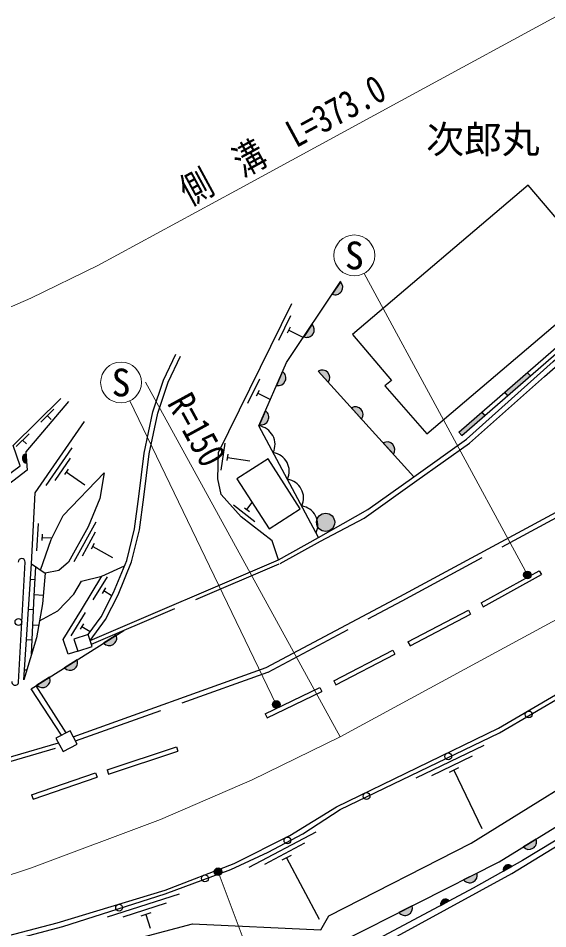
# Model space of a CAD drawing. Units: millimetres at full size, sheet at 1:1000; details may follow other scales. Extents: x 40000 to 680000, y 20000 to 380000.
# Drawn here: x 289060 to 324047, y 258422 to 318555 of the extents above; entities that cross this region are included whole.
import ezdxf
from ezdxf.enums import TextEntityAlignment as Align

# ---------------------------------------------------------------- set-up
doc = ezdxf.new("R2010")
doc.units = ezdxf.units.MM
doc.header["$LTSCALE"] = 1000
doc.linetypes.add('CHAIN', pattern=[18.5, 12, -1.5, 3.5, -1.5])
doc.linetypes.add('DASHED', pattern=[7.5, 6, -1.5])
for name, color, linetype, lineweight in [('M-BGD', 7, 'Continuous', 25), ('M-BMK', 2, 'CHAIN', 13), ('M-STR-HTXT', 7, 'Continuous', 13), ('M-STR-STRC', 7, 'Continuous', 25)]:
    doc.layers.add(name, color=color, linetype=linetype, lineweight=lineweight)
doc.layers.add('M-BMK-HTXT', color=7, linetype='Continuous')
doc.styles.add('ＭＳ ゴシック', font='')
doc.styles.get('ＭＳ ゴシック').set_extended_font_data('MS Gothic')

msp = doc.modelspace()

# ---------------------------------------------------------------- hatches: boundary and pattern name
at = {"layer": 'M-BGD'}
for points in [[(310349, 301151, -0.82183), (309800, 300327)], [(308475, 298341, -0.82183), (307925, 297517)], [(308879, 295253, -0.82183), (309544, 294518)], [(306529, 295215, -0.82183), (306133, 294307)], [(321187, 293849), (321388, 293619), (322896, 294933), (322695, 295164)], [(311081, 292820, -0.82183), (311746, 292086)], [(305397, 292622, -0.82183), (305001, 291714)], [(319881, 292304), (319680, 292534), (318173, 291220), (318374, 290989)], [(313179, 290503, -0.82183), (313844, 289768)], [(289616, 289168), (289581, 289793, 0.84072)], [(308767, 285264, -0.41421), (309367, 285864, -0.41421), (309967, 285264, -1)], [(295537, 277814, -0.82183), (294699, 277285)], [(292951, 276181, -0.82183), (292113, 275652)], [(291135, 275034, -0.82183), (290297, 274506)], [(323277, 264345, -0.82183), (322434, 263825)], [(321127, 262231), (321673, 262537, 0.84072)], [(319374, 262104, -0.82183), (318489, 261657)], [(316985, 259967), (317537, 260261, 0.84072)], [(315094, 259944, -0.82183), (314209, 259498)]]:
    msp.add_hatch(color=256, dxfattribs=at).paths.add_polyline_path(points)
at = {"layer": 'M-STR-STRC'}
for points in [[(322919, 281913, -1), (322480, 281673, -0.41421), (322580, 282012, -0.41421)], [(306328, 273355, -1), (305888, 273115, -0.41421), (305988, 273455, -0.41421)], [(302487, 262312, -1), (302048, 262073, -0.41421), (302148, 262412, -0.41421)]]:
    msp.add_hatch(color=256, dxfattribs=at).paths.add_polyline_path(points)

# ---------------------------------------------------------------- linework, layer by layer
at = {"layer": 'M-BGD'}
for p, q in [((310349, 301151), (309800, 300327)), ((318173, 291220), (329306, 300930)), ((318374, 290989), (329507, 300699)), ((307058, 298895), (306264, 297279)), ((308475, 298341), (307925, 297517)), ((307023, 298143), (306837, 297766)), ((306930, 297955), (307899, 297479)), ((315193, 288278), (308879, 295253)), ((308879, 295253), (309544, 294518)), ((305010, 294728), (304216, 293112)), ((306529, 295215), (306133, 294307)), ((322695, 295164), (322896, 294933)), ((304975, 293976), (304790, 293599)), ((304882, 293788), (305725, 293373)), ((321187, 293849), (321388, 293619)), ((291415, 292728), (290560, 291886)), ((290987, 292307), (291240, 292051)), ((305397, 292622), (305001, 291714)), ((311081, 292820), (311746, 292086)), ((319680, 292534), (319881, 292304)), ((289779, 291117), (288923, 290275)), ((308905, 284262), (304966, 291635)), ((318374, 290989), (318173, 291220)), ((289351, 290696), (289604, 290440)), ((302713, 290485), (302454, 288704)), ((313179, 290503), (313844, 289768)), ((292592, 290175), (290890, 287704)), ((289616, 289168), (289581, 289793)), ((292498, 289511), (291477, 288028)), ((302911, 289759), (302850, 289343)), ((302880, 289551), (304365, 289336)), ((292354, 288772), (292116, 288427)), ((292235, 288599), (293470, 287749)), ((303273, 286419), (304693, 285313)), ((304001, 286232), (304333, 285973)), ((304167, 286103), (304526, 286563)), ((290374, 285187), (290275, 283390)), ((294181, 285278), (292734, 282651)), ((290635, 284482), (290612, 284063)), ((294155, 284608), (293286, 283031)), ((290624, 284272), (291301, 284235)), ((294084, 283859), (293882, 283491)), ((293983, 283675), (295297, 282951)), ((289087, 274718), (289514, 282630)), ((293808, 277466), (306262, 282798)), ((289441, 274868), (289927, 282517)), ((319636, 279944), (323483, 282072)), ((323483, 282072), (323628, 281810)), ((289863, 281519), (290173, 281499)), ((294932, 281675), (293988, 280143)), ((319782, 279681), (323628, 281810)), ((294826, 280931), (294605, 280573)), ((290118, 280501), (290709, 280463)), ((294715, 280752), (295258, 280418)), ((319636, 279944), (319782, 279681)), ((289737, 279523), (290073, 279501)), ((293473, 279307), (292537, 277770)), ((314810, 277372), (318802, 279456)), ((314949, 277106), (318941, 279190)), ((318802, 279456), (318941, 279190)), ((290030, 278502), (290411, 278478)), ((293370, 278562), (293152, 278203)), ((289906, 274259), (296035, 278128)), ((293261, 278382), (293816, 278045)), ((295537, 277814), (294699, 277285)), ((289610, 277527), (289986, 277503)), ((314810, 277372), (314949, 277106)), ((309906, 274791), (313808, 276830)), ((313808, 276830), (313947, 276564)), ((292951, 276181), (292113, 275652)), ((310045, 274525), (313947, 276564)), ((289483, 275531), (289635, 275521)), ((291135, 275034), (290297, 274506)), ((305382, 272614), (308982, 274361)), ((308982, 274361), (309113, 274091)), ((309906, 274791), (310045, 274525)), ((305513, 272344), (309113, 274091)), ((305382, 272614), (305513, 272344)), ((294929, 268929), (299509, 270445)), ((295023, 268644), (299603, 270160)), ((299509, 270445), (299603, 270160)), ((319831, 270529), (315325, 268362)), ((319060, 269825), (316357, 268525)), ((294929, 268929), (295023, 268644)), ((318154, 269057), (317523, 268753)), ((317838, 268905), (319695, 265044)), ((289946, 267268), (294171, 268713)), ((290043, 266984), (294269, 268429)), ((294171, 268713), (294269, 268429)), ((289946, 267268), (290043, 266984)), ((308712, 264812), (304297, 262465)), ((307970, 264078), (305321, 262669)), ((323277, 264345), (322434, 263825)), ((307095, 263273), (306477, 262944)), ((306786, 263109), (308943, 259055)), ((321127, 262231), (321673, 262537)), ((319374, 262104), (318489, 261657)), ((299693, 260705), (294931, 259181)), ((298832, 260115), (295975, 259200)), ((315094, 259944), (314209, 259498)), ((316985, 259967), (317537, 260261)), ((297828, 259479), (297161, 259265)), ((297495, 259372), (297783, 258472))]:
    msp.add_line(p, q, dxfattribs=at)
at = {"layer": 'M-BGD', "linetype": 'DASHED'}
for p, q in [((315193, 288278), (318686, 290767)), ((315390, 288017), (318875, 290501)), ((306262, 282798), (308905, 284262)), ((306367, 282552), (309034, 284029)), ((293893, 277211), (306367, 282552)), ((291912, 271205), (289906, 274259)), ((290229, 274463), (292212, 271363))]:
    msp.add_line(p, q, dxfattribs=at)
at = {"layer": 'M-BGD'}
for points in [[(292692, 271107), (305437, 275669), (314281, 280366), (332109, 289993), (354267, 302007), (358779, 304428), (375659, 314898), (391049, 318868), (407858, 319215), (428527, 319732), (435000, 319156), (438081, 322339)], [(318686, 290767), (324398, 295894), (329591, 300395), (333319, 303179), (336885, 305541), (339664, 307036), (343791, 308997), (346377, 310810), (346228, 311581)], [(318875, 290501), (323832, 294892), (329873, 300180), (332437, 302162), (334807, 303848), (337184, 305333), (340451, 307112), (343977, 308726), (346851, 310812), (346399, 311671)], [(304966, 291635), (306795, 295824), (310381, 301198)], [(306262, 282798), (305832, 284044), (303798, 285629), (302479, 287104), (302245, 288142), (302293, 289880), (307128, 299719)], [(293678, 277857), (294542, 279031), (295364, 280624), (296230, 282752), (296740, 284831), (297028, 286962), (297373, 289836), (297960, 292557), (298650, 294654), (299475, 296375)], [(293808, 277466), (294828, 278854), (295670, 280483), (296550, 282648), (297070, 284768), (297362, 286920), (297705, 289780), (298285, 292469), (298962, 294529), (299778, 296229)], [(268162, 281478), (272063, 283448), (286224, 286809), (289195, 288999), (288735, 290342), (291873, 293432)], [(292375, 293254), (289574, 289909), (289642, 288711), (286792, 286522), (268162, 281478)], [(289927, 282517), (290184, 287208), (293433, 291926)], [(290538, 282107), (291248, 284127), (292020, 285712), (294745, 288523), (294461, 286836), (293672, 284975), (292377, 282625), (291746, 282088), (290833, 281909)], [(308905, 284262), (312152, 286104), (315193, 288278)], [(309034, 284029), (311912, 285547), (315390, 288017)], [(247685, 238358), (250205, 237722), (262425, 245374), (262975, 249756), (267927, 251994), (269797, 252822), (278403, 255353), (291624, 258816), (298773, 260970), (303317, 262743), (306996, 264581), (310077, 266470), (320792, 271672), (332461, 278499), (341418, 283318), (343495, 284378), (344948, 284653), (346122, 284409), (347241, 283737), (348198, 282691), (348745, 281716)], [(262872, 245154), (263293, 249494), (270093, 252560), (279928, 255376), (292018, 258564), (298773, 260726), (303101, 262328), (305563, 263477), (307855, 264697), (310326, 266291), (320851, 271352), (329587, 276472), (339277, 281839), (342575, 283573), (343428, 284020), (344443, 284232), (345397, 284275), (346518, 283822), (347355, 283042), (348151, 281990), (348613, 280912), (349270, 278802), (350025, 274342), (350630, 269361)], [(289927, 282517), (290833, 281909), (290659, 279871), (290263, 277644), (289441, 274868)], [(289945, 276568), (290113, 280406), (290219, 282321)], [(290461, 278758), (291675, 279424), (292732, 280512), (293251, 281388), (294595, 281699), (296087, 282402)], [(293005, 276765), (292363, 276551), (292038, 277527), (293234, 279492), (294595, 281699)], [(263989, 249808), (263472, 246033), (265599, 246629), (267605, 246663), (271243, 246063), (278488, 248360), (280354, 249446), (289694, 255864), (300572, 258754), (309051, 258343), (309581, 259287), (318983, 264081), (329346, 270502), (335494, 274599), (337272, 276021), (344583, 280494), (345636, 281034), (346408, 280999), (347017, 280674), (347512, 280072), (348275, 277466), (349588, 273640), (350542, 270088)], [(310213, 257482), (320845, 262846), (330832, 269001), (346384, 279199), (347208, 273326), (348015, 270258), (349466, 265202), (351272, 261249)], [(344268, 277295), (341198, 274722), (333740, 269853), (329656, 267334), (322368, 262927), (319117, 261105), (310903, 256719)], [(254812, 229758), (256848, 233474), (256271, 234815), (258393, 236730), (261071, 238759), (264348, 240976), (268459, 243297), (273606, 244570), (277522, 245794), (281275, 247185), (287580, 250442), (290974, 252219), (301087, 255433), (311243, 256364), (321664, 262064), (331143, 267855), (341545, 274506), (344446, 276983)], [(276559, 266061), (285673, 268933), (291724, 270700)]]:
    msp.add_lwpolyline(points, dxfattribs=at)
at = {"layer": 'M-BGD', "linetype": 'DASHED'}
for points in [[(292840, 270825), (305565, 275379), (314430, 280087), (332260, 289715), (354417, 301729), (358938, 304154), (375784, 314604), (391092, 318552), (407865, 318899), (428517, 319416), (435123, 318828), (438425, 322240)], [(276635, 265792), (285754, 268666), (291856, 270447)]]:
    msp.add_lwpolyline(points, dxfattribs=at)
at = {"layer": 'M-BGD'}
for points in [[(316062, 291108), (328049, 301291), (322743, 307537), (311136, 297678), (313717, 294640), (313288, 294276)], [(305630, 284838), (307681, 286151), (305565, 289457), (303514, 288144)], [(293005, 276765), (293938, 277075), (293678, 277857), (292745, 277546)], [(292028, 270121), (292954, 270608), (292482, 271505), (291556, 271018)]]:
    msp.add_lwpolyline(points, close=True, dxfattribs=at)
for centre, radius in [((309367, 285264), 600), ((289076, 278686), 225), ((322787, 272579), 225), ((317470, 269809), 225), ((312072, 267189), 225), ((306847, 264255), 225), ((301399, 261753), 225), ((295725, 259817), 225)]:
    msp.add_circle(centre, radius, dxfattribs=at)
for centre, radius, start, end in [((309993, 300794), 505, 247.46433, 45.12252), ((308119, 297984), 505, 247.46433, 45.12252), ((309139, 294820), 505, 323.32255, 120.98074), ((306241, 294800), 505, 257.58147, 55.23966), ((311341, 292387), 505, 323.32255, 120.98074), ((305109, 292207), 505, 257.58147, 55.23966), ((304776, 290400), 1250, 334.97831, 81.23851), ((313439, 290070), 505, 323.32255, 120.98074), ((305718, 288636), 1250, 334.97831, 81.23851), ((289653, 289484), 318, 103.11732, 263.33505), ((306661, 286872), 1250, 334.97831, 81.23851), ((307603, 285108), 1250, 334.97831, 81.23851), ((289290, 282643), 225, 0, 180), ((295066, 277632), 505, 223.43689, 21.09508), ((292480, 275999), 505, 223.43689, 21.09508), ((290664, 274853), 505, 223.43689, 21.09508), ((288863, 274730), 225, 176.91007, 356.91007), ((322804, 264168), 505, 222.81446, 20.47265), ((321426, 262337), 318, 39.16589, 199.38363), ((318887, 261968), 505, 217.94199, 15.60018), ((317287, 260066), 318, 37.98839, 198.20612), ((314608, 259809), 505, 217.94199, 15.60018)]:
    msp.add_arc(centre, radius, start, end, dxfattribs=at)
at = {"layer": 'M-BMK'}
msp.add_lwpolyline([(170229, 271434), (178013, 267659), (184807, 264671), (189664, 262880), (196369, 260623), (204586, 258329), (211243, 256935), (221395, 255342), (232011, 254417), (244030, 254195), (253595, 254684), (265345, 256075), (275396, 258193), (283214, 260215), (289944, 262458), (298464, 265643), (304515, 268264), (310337, 271097), (320115, 276405), (331044, 282343)], dxfattribs=at)
at = {"layer": 'M-STR-HTXT'}
for p, q in [((322699, 281793), (311909, 301702)), ((310337, 271097), (297477, 294521)), ((306108, 273235), (296440, 293284)), ((302267, 262193), (308466, 245677))]:
    msp.add_line(p, q, dxfattribs=at)
msp.add_lwpolyline([(163650, 314729), (182628, 304482), (186088, 302642), (192699, 299435), (197918, 297140), (201306, 295891), (206665, 294087), (212887, 292350), (217547, 291374), (225632, 290105), (233856, 289389), (243459, 289211), (250640, 289578), (259667, 290647), (267402, 292277), (273289, 293800), (278281, 295463), (285371, 298113), (289895, 300074), (294324, 302228), (303417, 307165), (314335, 313097), (325857, 319347)], dxfattribs=at)
for centre in [(311266, 302889), (295853, 294500)]:
    msp.add_circle(centre, 1350, dxfattribs=at)
at = {"layer": 'M-STR-STRC'}
for centre in [(322699, 281793), (306108, 273235), (302267, 262193)]:
    msp.add_circle(centre, 250, dxfattribs=at)

# ---------------------------------------------------------------- texts
at = {"layer": 'M-BMK-HTXT', "style": 'ＭＳ ゴシック'}
msp.add_text('次郎丸', height=1833, dxfattribs=at).set_placement((319763, 310553), align=Align.MIDDLE_CENTER)
at = {"layer": 'M-STR-HTXT', "style": 'ＭＳ ゴシック', "width": 0.8}
for s, rotation, p in [('側\u3000溝\u3000L=373.0', 28.516, (307218, 309230)), ('R=150', 298.767, (299586, 290680))]:
    msp.add_text(s, height=1833, rotation=rotation, dxfattribs=at).set_placement(p, align=Align.BOTTOM_CENTER)
at = {"layer": 'M-STR-HTXT', "style": 'ＭＳ ゴシック'}
for p in [(311266, 302889), (295853, 294500)]:
    msp.add_text('S', height=1833, dxfattribs=at).set_placement(p, align=Align.MIDDLE_CENTER)

doc.saveas('drawing.dxf')
